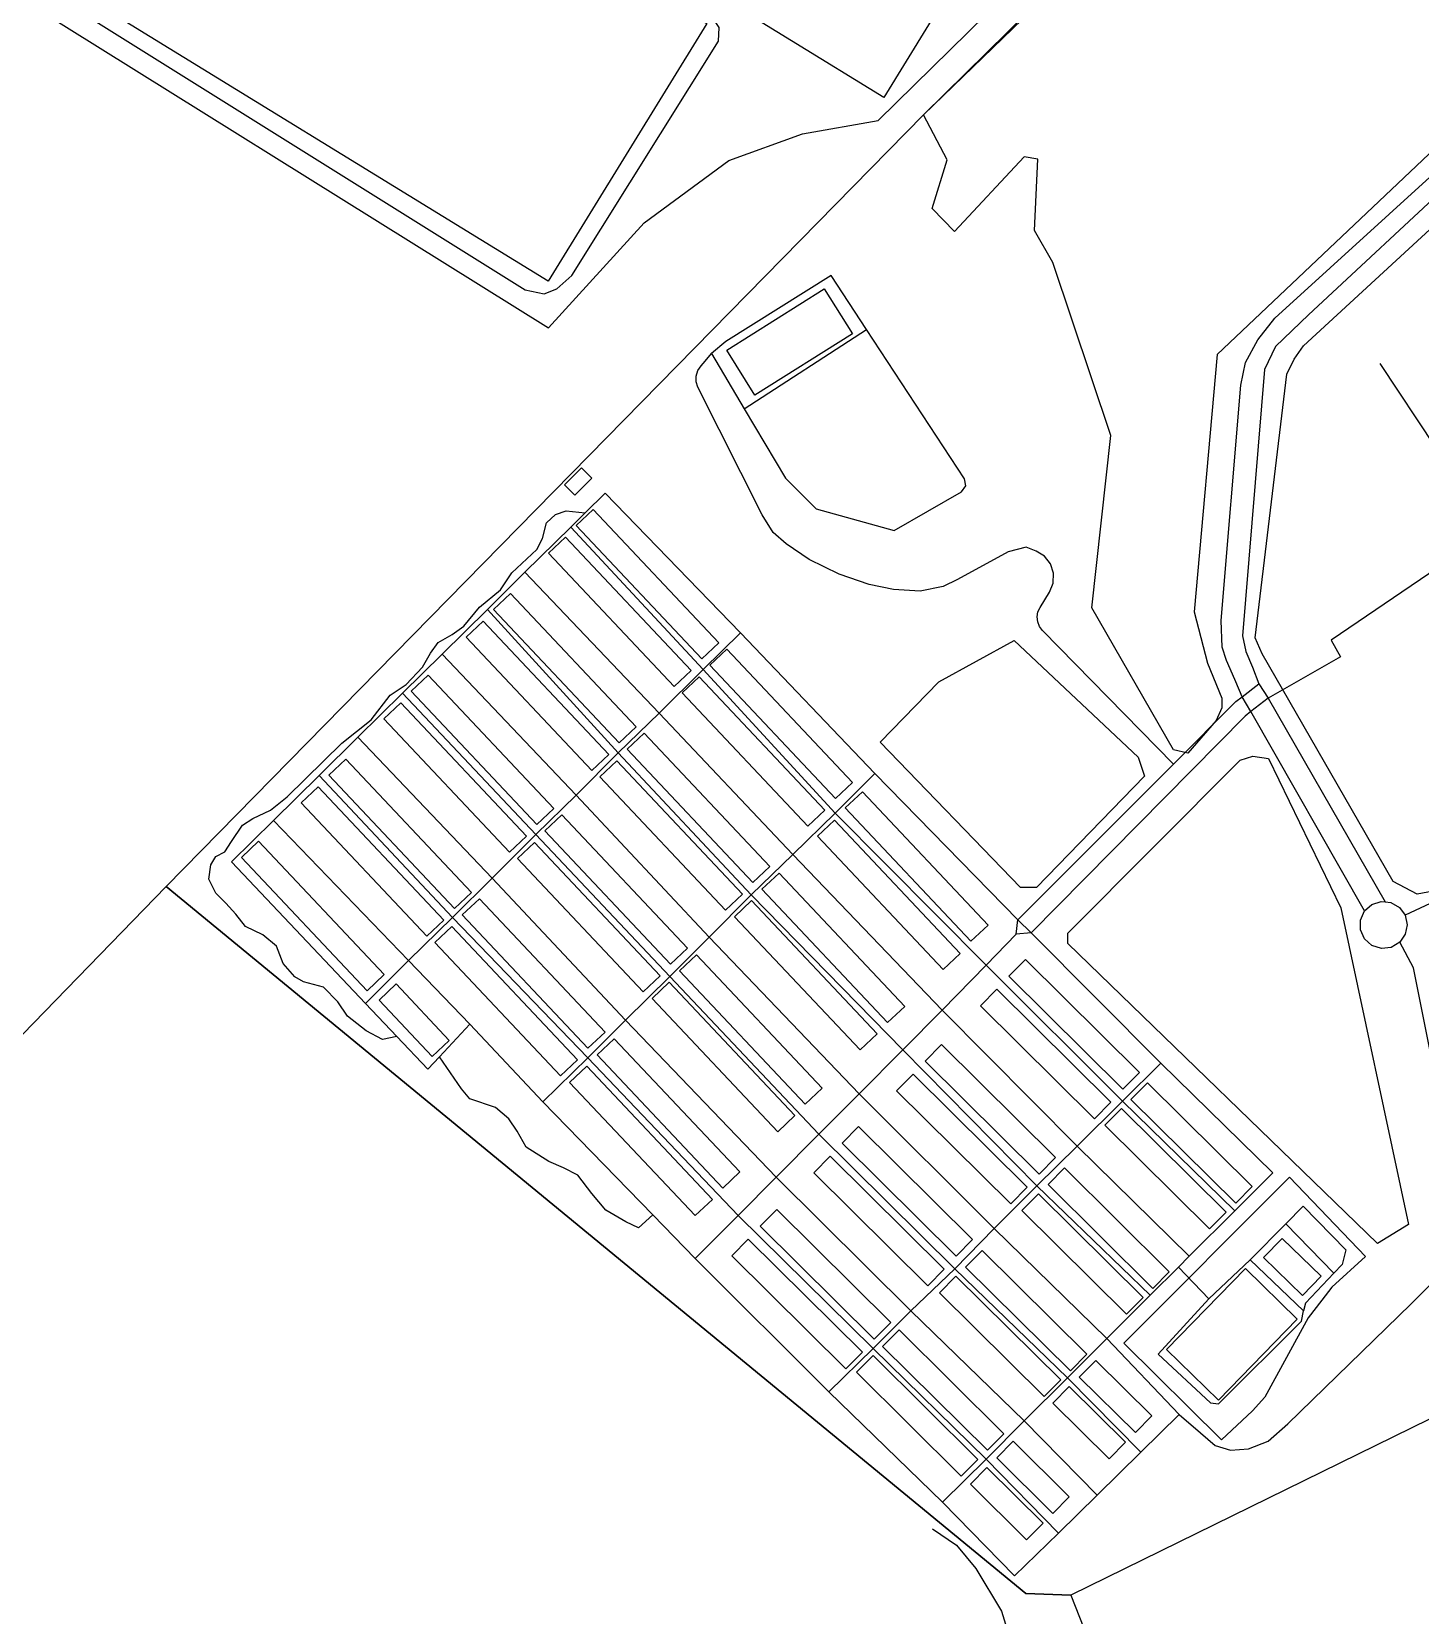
# Model space of a CAD drawing. Header units: metres. Extents: x 11276530 to 11306586, y 355867 to 367650.
# Drawn here: x 11292273 to 11293017, y 359493 to 360342 of the extents above; entities that cross this region are included whole.
import ezdxf

# ---------------------------------------------------------------- set-up
doc = ezdxf.new("R2010")
doc.units = ezdxf.units.M
for name, color, linetype in [('BUILDING', 8, 'Continuous'), ('HIGHWAY_FOOTWAY', 6, 'Continuous'), ('HIGHWAY_RESIDENTIAL', 7, 'Continuous'), ('HIGHWAY_SERVICE', 8, 'Continuous'), ('LANDUSE', 2, 'Continuous'), ('OSM_OTHER', 7, 'Continuous')]:
    doc.layers.add(name, color=color, linetype=linetype)

msp = doc.modelspace()

# ---------------------------------------------------------------- linework, layer by layer
at = {"layer": 'BUILDING'}
for points in [[(11292498.39, 360707.25), (11292845.01, 360494.47), (11292729.67, 360306.6), (11292383.06, 360519.41), (11292498.39, 360707.25)], [(11292290.07, 360367.64), (11292374.94, 360505.79), (11292634.63, 360346.29), (11292549.74, 360208.09), (11292290.07, 360367.64)], [(11292697.67, 360203.97), (11292712.78, 360179.9), (11292660.5, 360147.08), (11292645.39, 360171.16), (11292697.67, 360203.97)], [(11292573.1, 360102.58), (11292563.99, 360093.45), (11292558.38, 360099.02), (11292567.5, 360108.17), (11292573.1, 360102.58)], [(11292564.61, 360077.14), (11292573.75, 360085.75), (11292641.12, 360014.31), (11292631.98, 360005.69), (11292564.61, 360077.14)], [(11292549.89, 360062.35), (11292559.03, 360070.97), (11292626.4, 359999.53), (11292617.26, 359990.91), (11292549.89, 360062.35)], [(11292520.38, 360032.12), (11292529.52, 360040.74), (11292596.89, 359969.3), (11292587.75, 359960.68), (11292520.38, 360032.12)], [(11292505.66, 360017.35), (11292514.8, 360025.97), (11292582.17, 359954.52), (11292573.03, 359945.9), (11292505.66, 360017.35)], [(11292636.26, 360002.29), (11292645.4, 360010.91), (11292712.77, 359939.46), (11292703.63, 359930.84), (11292636.26, 360002.29)], [(11292476.2, 359988.34), (11292485.34, 359996.97), (11292552.71, 359925.52), (11292543.57, 359916.9), (11292476.2, 359988.34)], [(11292621.54, 359987.5), (11292630.68, 359996.12), (11292698.05, 359924.69), (11292688.91, 359916.07), (11292621.54, 359987.5)], [(11292461.49, 359973.57), (11292470.63, 359982.18), (11292538, 359910.74), (11292528.86, 359902.12), (11292461.49, 359973.57)], [(11292592.02, 359957.28), (11292601.16, 359965.9), (11292668.53, 359894.45), (11292659.39, 359885.83), (11292592.02, 359957.28)], [(11292431.98, 359943.34), (11292441.12, 359951.96), (11292508.49, 359880.51), (11292499.35, 359871.89), (11292431.98, 359943.34)], [(11292577.3, 359942.49), (11292586.44, 359951.11), (11292653.81, 359879.67), (11292644.68, 359871.06), (11292577.3, 359942.49)], [(11292417.25, 359928.55), (11292426.39, 359937.17), (11292493.76, 359865.73), (11292484.62, 359857.11), (11292417.25, 359928.55)], [(11292708.96, 359925.85), (11292718.1, 359934.46), (11292785.47, 359863.02), (11292776.33, 359854.4), (11292708.96, 359925.85)], [(11292547.86, 359913.49), (11292557, 359922.11), (11292624.37, 359850.67), (11292615.23, 359842.06), (11292547.86, 359913.49)], [(11292694.1, 359910.63), (11292703.24, 359919.24), (11292770.61, 359847.8), (11292761.47, 359839.18), (11292694.1, 359910.63)], [(11292385.22, 359899.33), (11292394.36, 359907.95), (11292461.73, 359836.5), (11292452.59, 359827.88), (11292385.22, 359899.33)], [(11292533.13, 359898.72), (11292542.27, 359907.34), (11292609.64, 359835.89), (11292600.5, 359827.27), (11292533.13, 359898.72)], [(11292664.28, 359882.33), (11292673.42, 359890.95), (11292740.79, 359819.5), (11292731.65, 359810.88), (11292664.28, 359882.33)], [(11292503.62, 359868.48), (11292512.76, 359877.1), (11292580.13, 359805.66), (11292570.99, 359797.04), (11292503.62, 359868.48)], [(11292649.56, 359867.55), (11292658.7, 359876.17), (11292726.07, 359804.73), (11292716.93, 359796.11), (11292649.56, 359867.55)], [(11292488.91, 359853.71), (11292498.05, 359862.33), (11292565.42, 359790.88), (11292556.28, 359782.26), (11292488.91, 359853.71)], [(11292620.11, 359838.55), (11292629.26, 359847.17), (11292696.63, 359775.73), (11292687.49, 359767.11), (11292620.11, 359838.55)], [(11292796.64, 359835.71), (11292805.48, 359844.64), (11292866.61, 359784.09), (11292857.77, 359775.16), (11292796.64, 359835.71)], [(11292458.97, 359822.89), (11292468.11, 359831.51), (11292496.65, 359801.25), (11292487.51, 359792.63), (11292458.97, 359822.89)], [(11292605.39, 359823.77), (11292614.53, 359832.39), (11292681.9, 359760.94), (11292672.76, 359752.32), (11292605.39, 359823.77)], [(11292781.42, 359819.83), (11292790.26, 359828.75), (11292851.4, 359768.2), (11292842.56, 359759.28), (11292781.42, 359819.83)], [(11292575.88, 359793.54), (11292585.02, 359802.16), (11292652.39, 359730.72), (11292643.25, 359722.1), (11292575.88, 359793.54)], [(11292751.71, 359790.15), (11292760.55, 359799.07), (11292821.68, 359738.52), (11292812.85, 359729.6), (11292751.71, 359790.15)], [(11292561.15, 359778.76), (11292570.3, 359787.38), (11292637.67, 359715.93), (11292628.53, 359707.31), (11292561.15, 359778.76)], [(11292736.49, 359774.28), (11292745.33, 359783.2), (11292806.47, 359722.64), (11292797.63, 359713.71), (11292736.49, 359774.28)], [(11292862.12, 359769.63), (11292870.95, 359778.56), (11292927.12, 359722.93), (11292918.28, 359714.01), (11292862.12, 359769.63)], [(11292848.13, 359755.82), (11292856.97, 359764.74), (11292913.12, 359709.13), (11292904.28, 359700.2), (11292848.13, 359755.82)], [(11292707.21, 359746.11), (11292716.05, 359755.03), (11292777.2, 359694.48), (11292768.36, 359685.56), (11292707.21, 359746.11)], [(11292692.01, 359730.24), (11292700.85, 359739.16), (11292761.98, 359678.6), (11292753.15, 359669.67), (11292692.01, 359730.24)], [(11292817.63, 359723.95), (11292826.47, 359732.87), (11292882.62, 359677.25), (11292873.78, 359668.32), (11292817.63, 359723.95)], [(11292803.64, 359710.14), (11292812.48, 359719.06), (11292868.64, 359663.45), (11292859.8, 359654.52), (11292803.64, 359710.14)], [(11292663.32, 359701.63), (11292672.17, 359710.55), (11292733.31, 359649.99), (11292724.47, 359641.07), (11292663.32, 359701.63)], [(11292648.12, 359685.75), (11292656.95, 359694.67), (11292718.09, 359634.11), (11292709.25, 359625.18), (11292648.12, 359685.75)], [(11292773.44, 359679.75), (11292782.28, 359688.68), (11292838.44, 359633.06), (11292829.6, 359624.14), (11292773.44, 359679.75)], [(11292759.46, 359665.95), (11292768.3, 359674.88), (11292824.45, 359619.25), (11292815.61, 359610.33), (11292759.46, 359665.95)], [(11292728.98, 359637.17), (11292737.82, 359646.1), (11292793.97, 359590.47), (11292785.13, 359581.56), (11292728.98, 359637.17)], [(11292714.98, 359623.37), (11292723.82, 359632.3), (11292779.98, 359576.67), (11292771.15, 359567.75), (11292714.98, 359623.37)], [(11292834.41, 359620.84), (11292843.25, 359629.77), (11292873.36, 359599.94), (11292864.52, 359591.02), (11292834.41, 359620.84)], [(11292820.23, 359606.81), (11292829.06, 359615.73), (11292859.18, 359585.91), (11292850.34, 359576.98), (11292820.23, 359606.81)], [(11292790.11, 359577.49), (11292798.95, 359586.41), (11292829.05, 359556.59), (11292820.22, 359547.66), (11292790.11, 359577.49)], [(11292776.04, 359563.36), (11292784.88, 359572.29), (11292814.98, 359542.46), (11292806.14, 359533.54), (11292776.04, 359563.36)]]:
    msp.add_lwpolyline(points, close=True, dxfattribs=at)
at = {"layer": 'HIGHWAY_FOOTWAY'}
for points in [[(11292468.48, 359803.28), (11292460.8, 359801.64), (11292452.14, 359806.41), (11292441.98, 359814.17), (11292436.91, 359821.94), (11292429.15, 359829.7), (11292418.4, 359832.69), (11292413.92, 359835.38), (11292407.65, 359842.54), (11292404.07, 359851.79), (11292396.6, 359857.77), (11292387.35, 359862.25), (11292382.27, 359868.81), (11292376.9, 359874.79), (11292371.52, 359880.17), (11292367.65, 359887.62), (11292368.84, 359895.38), (11292371.52, 359899.87), (11292376.31, 359902.25), (11292379.88, 359907.93), (11292385.86, 359916.59), (11292391.23, 359920.17), (11292400.79, 359924.65), (11292409.75, 359931.81), (11292439, 359960.48), (11292454.83, 359973.1), (11292464.98, 359986.23), (11292473.49, 359991.97), (11292482.29, 360001.31), (11292486.48, 360008.7), (11292490.65, 360014.52), (11292498.2, 360018.86), (11292504.47, 360023.33), (11292512.75, 360033.41), (11292524.11, 360042.66), (11292530.22, 360051.85), (11292543.59, 360064.38), (11292546.57, 360070.28), (11292548.81, 360078.56), (11292553.58, 360083.12), (11292559.34, 360085.14), (11292569.53, 360083.96)], [(11292605.75, 359707.7), (11292598.14, 359700.71), (11292591.28, 359704), (11292580.53, 359710.27), (11292573.06, 359719.22), (11292565.61, 359729.08), (11292557.84, 359732.96), (11292550.08, 359736.25), (11292537.83, 359744.01), (11292533.06, 359752.67), (11292528.58, 359759.24), (11292521.41, 359765.2), (11292507.67, 359769.98), (11292503.2, 359775.36), (11292491.37, 359792.46)], [(11292925.99, 359683.7), (11292945.05, 359702.85), (11292954.51, 359712.35), (11292977.34, 359689.07), (11292975.41, 359681.15), (11292970.91, 359676.42), (11292955.7, 359660.41), (11292954.66, 359656.37)], [(11292970.91, 359676.42), (11292945.05, 359702.85)], [(11292887.54, 359679.75), (11292903.89, 359662.79), (11292876.72, 359633.08), (11292904.8, 359606.95), (11292908.97, 359606.51), (11292953.46, 359650.85), (11292954.66, 359656.37), (11292925.99, 359683.7), (11292903.89, 359662.79)]]:
    msp.add_lwpolyline(points, dxfattribs=at)
at = {"layer": 'HIGHWAY_RESIDENTIAL'}
for points in [[(11292801.45, 359865.79), (11292724.79, 359944.34), (11292652.76, 360019.65), (11292580.23, 360094.54)], [(11292760.87, 359817.49), (11292680.78, 359900.8), (11292609.24, 359976.68), (11292537.23, 360052.14)], [(11292492.78, 360008.28), (11292564.65, 359932.65), (11292636.05, 359856.57), (11292716.33, 359772.69)], [(11292801.45, 359865.79), (11292884.85, 359949.3), (11292918.38, 359982.86), (11292921.68, 359985.45), (11292930.62, 359992.41)], [(11292935.71, 359984.69), (11292926.36, 359977.45), (11292923.26, 359975.04), (11292808.65, 359858.86), (11292800.51, 359858.23)], [(11292671.9, 359728.02), (11292591.16, 359812.17), (11292519.64, 359888.2), (11292447.67, 359963.79)], [(11292628.46, 359684.31), (11292605.75, 359707.7), (11292546.86, 359768.36), (11292507.7, 359809.91), (11292474.86, 359843.98), (11292402.41, 359919.14)], [(11292800.51, 359858.23), (11292801.45, 359865.79)], [(11292938.24, 359730.27), (11292878.12, 359788.99), (11292808.65, 359858.86), (11292801.45, 359865.79)], [(11292800.51, 359858.23), (11292784.53, 359841.55), (11292760.87, 359817.49)], [(11292716.33, 359772.69), (11292788.68, 359700.45), (11292849.14, 359641.47), (11292888.03, 359600.69), (11292899.39, 359590.88), (11292907.17, 359584.15), (11292915.54, 359581.61), (11292925.03, 359582.36), (11292935.75, 359586.41), (11292946.2, 359595.82), (11293012.13, 359659.8), (11293033.86, 359681.46), (11293040.65, 359693.7), (11293040.81, 359704.54), (11293013.62, 359840.15), (11293006.19, 359853.83)], [(11292760.87, 359817.49), (11292739.73, 359796.21), (11292716.33, 359772.69)], [(11292893.35, 359685.54), (11292833.19, 359744.52), (11292760.87, 359817.49)], [(11292716.33, 359772.69), (11292694.84, 359751.06), (11292671.9, 359728.02)], [(11292671.9, 359728.02), (11292651.57, 359707.35), (11292628.46, 359684.31)], [(11292843.9, 359557.45), (11292804.84, 359597.33), (11292744.08, 359656.31), (11292671.9, 359728.02)], [(11292799.75, 359514.19), (11292761.05, 359553.68), (11292700.2, 359612.87), (11292628.46, 359684.31)]]:
    msp.add_lwpolyline(points, dxfattribs=at)
at = {"layer": 'HIGHWAY_SERVICE'}
for points in [[(11292619.61, 360694.79), (11292611.54, 360699.77), (11292552.08, 360736.46), (11292538.64, 360741.84), (11292526.85, 360740.33), (11292516.9, 360733.36), (11292499.31, 360717.09), (11292486.31, 360702.66), (11292365.22, 360519.48), (11292284.48, 360380.15), (11292281.74, 360373.71), (11292283.2, 360366.58), (11292285.75, 360360.98), (11292537.31, 360203.51), (11292547.46, 360201.41), (11292554.33, 360204.1), (11292562.39, 360211.27), (11292640.91, 360336.82), (11292641.24, 360344.03), (11292636.73, 360350.99), (11292365.22, 360519.48)], [(11292884.85, 359949.3), (11292814.64, 360021), (11292813.06, 360023.14), (11292812.1, 360025.61), (11292811.82, 360028.26), (11292812.24, 360030.89), (11292813.36, 360033.29), (11292818.5, 360041.48), (11292820.47, 360046.34), (11292820.66, 360051.6), (11292819.01, 360056.59), (11292815.75, 360060.71), (11292811.26, 360063.47), (11292805.88, 360065.58), (11292796.28, 360063.13), (11292769.1, 360048.18), (11292761.48, 360044.51), (11292749.16, 360041.97), (11292734.78, 360042.92), (11292721.7, 360045.55), (11292705.71, 360051.19), (11292689.63, 360058.91), (11292677.21, 360067.37), (11292670.26, 360073.39), (11292664.33, 360082.89), (11292629.94, 360151.33), (11292629, 360154.24), (11292628.98, 360157.29), (11292629.88, 360160.21), (11292631.63, 360162.72), (11292633.82, 360165.35), (11292637.26, 360169.32), (11292654.76, 360139.79), (11292676.84, 360102.53), (11292693.39, 360086.18), (11292735.14, 360074.52), (11292771.17, 360095.19), (11292773.55, 360098.38), (11292772.86, 360102.28), (11292720.36, 360182.21), (11292701.29, 360211.26), (11292644.84, 360175.9), (11292637.26, 360169.32)], [(11292654.76, 360139.79), (11292720.36, 360182.21)], [(11292507.7, 359809.91), (11292491.37, 359792.46), (11292485.08, 359785.75), (11292468.48, 359803.28), (11292451.66, 359821.05), (11292379.86, 359896.89), (11292402.41, 359919.14), (11292426.92, 359943.19), (11292447.67, 359963.79), (11292471.6, 359987.4), (11292492.78, 360008.28), (11292517.05, 360032.22), (11292537.23, 360052.14), (11292561.81, 360076.32), (11292569.53, 360083.96), (11292580.23, 360094.54)], [(11292917.88, 359709.92), (11292857.63, 359768.64), (11292784.53, 359841.55), (11292703.49, 359923.11), (11292632.69, 360000.07), (11292561.81, 360076.32)], [(11292517.05, 360032.22), (11292587.18, 359955.33), (11292658.55, 359879.18), (11292739.73, 359796.21), (11292811.71, 359723.32), (11292872.47, 359664.72)], [(11292652.76, 360019.65), (11292632.69, 360000.07), (11292609.24, 359976.68), (11292587.18, 359955.33), (11292564.65, 359932.65), (11292543.05, 359911.65), (11292519.64, 359888.2), (11292498.41, 359867.18), (11292474.86, 359843.98), (11292451.66, 359821.05)], [(11292867.39, 359580.47), (11292828, 359620.41), (11292767.59, 359678.76), (11292694.84, 359751.06), (11292614.86, 359835.51), (11292543.05, 359911.65), (11292471.6, 359987.4)], [(11292823.28, 359537.11), (11292784.45, 359576.86), (11292723.86, 359636.07), (11292651.57, 359707.35), (11292570.97, 359791.93), (11292498.41, 359867.18), (11292426.92, 359943.19)], [(11292546.86, 359768.36), (11292570.97, 359791.93), (11292591.16, 359812.17), (11292614.86, 359835.51), (11292636.05, 359856.57), (11292658.55, 359879.18), (11292680.78, 359900.8), (11292703.49, 359923.11), (11292724.79, 359944.34)], [(11292700.2, 359612.87), (11292723.86, 359636.07), (11292744.08, 359656.31), (11292767.59, 359678.76), (11292788.68, 359700.45), (11292811.71, 359723.32), (11292833.19, 359744.52), (11292857.63, 359768.64), (11292878.12, 359788.99)], [(11292761.05, 359553.68), (11292784.45, 359576.86), (11292804.84, 359597.33), (11292828, 359620.41), (11292849.14, 359641.47), (11292872.47, 359664.72), (11292887.54, 359679.75), (11292893.35, 359685.54), (11292917.88, 359709.92), (11292938.24, 359730.27)], [(11292888.03, 359600.69), (11292867.39, 359580.47), (11292843.9, 359557.45), (11292823.28, 359537.11), (11292799.75, 359514.19)]]:
    msp.add_lwpolyline(points, dxfattribs=at)
at = {"layer": 'LANDUSE'}
for points in [[(11292531.86, 360760.08), (11292436.32, 360675.28), (11292235.67, 360379.09), (11292549.78, 360183.22), (11292601.14, 360239.35), (11292646.51, 360272.8), (11292685.93, 360287.13), (11292726.54, 360294.3), (11292920.02, 360484.19), (11292682.95, 360636.47), (11292707.43, 360669.91), (11292531.86, 360760.08)], [(11292976.5, 360519.56), (11292993.66, 360505.81), (11293104.74, 360368.74), (11293285.64, 360134.95), (11293424.67, 359910.78), (11293377.05, 359879.88), (11293416.18, 359791.47), (11292829.78, 359503.91), (11292805.72, 359504.89), (11292344.88, 359883.64), (11292750.89, 360297.32), (11292963.38, 360502.81), (11292976.5, 360519.56)], [(11292976.5, 360519.56), (11292993.66, 360505.81), (11293104.74, 360368.74), (11293105.26, 360355.22), (11292908.27, 360168.86), (11292895.93, 360031.01), (11292903.16, 360003.36), (11292910.82, 359984.64), (11292910.82, 359979.53), (11292907.85, 359972.72), (11292892.53, 359955.27), (11292884.87, 359956.98), (11292841.04, 360033.14), (11292851.25, 360125.46), (11292820.19, 360218.21), (11292810.41, 360235.24), (11292812.11, 360273.53), (11292804.88, 360274.81), (11292767.44, 360234.81), (11292755.53, 360247.15), (11292763.61, 360273.1), (11292750.89, 360297.32), (11292976.5, 360519.56)], [(11292954.64, 360173.54), (11293110.37, 360316.92), (11293127.39, 360313.52), (11293165.08, 360260.69), (11293154.17, 360252.34), (11293131.95, 360197.14), (11293164.85, 360184.61), (11293086.11, 360121.63), (11293186.1, 359959.95), (11293026.12, 359881.67), (11293015.49, 359879.54), (11293002.72, 359886.35), (11292932.51, 360008.45), (11292928.68, 360016.97), (11292945.71, 360158.23), (11292949.53, 360166.31), (11292954.64, 360173.54)], [(11292727.65, 359961.08), (11292759.13, 359993.41), (11292799.55, 360015.53), (11292865.93, 359952.99), (11292869.33, 359942.78), (11292811.47, 359883.21), (11292802.96, 359883.21), (11292727.65, 359961.08)], [(11292920.6, 359951.45), (11292927.42, 359953.57), (11292935.92, 359952.29), (11292974.66, 359872.37), (11293010.81, 359702.54), (11292994.21, 359692.34), (11292828.27, 359853.16), (11292828.27, 359858.69), (11292920.6, 359951.45)], [(11292947.04, 359727.88), (11292987.8, 359685.48), (11292969.88, 359668.91), (11292964.51, 359662.04), (11292957.05, 359652.49), (11292933.91, 359610.09), (11292927.34, 359602.63), (11292910.62, 359587.25), (11292858.21, 359638.91), (11292947.04, 359727.88)]]:
    msp.add_lwpolyline(points, close=True, dxfattribs=at)
at = {"layer": 'OSM_OTHER'}
for points in [[(11292987.37, 359870.61), (11292926.36, 359977.45), (11292921.68, 359985.45), (11292918.3, 359993.36), (11292915.24, 360000.34), (11292913.24, 360004.9), (11292910.93, 360012.07), (11292910.55, 360026.36), (11292920.95, 360152.45), (11292923.49, 360164.55), (11292930.05, 360176.79), (11292939.32, 360188.29), (11293030.12, 360270.96), (11293109.59, 360347.35), (11293127.85, 360364.89), (11293136.51, 360372.63)], [(11293141.62, 360366.07), (11293133.21, 360358.31), (11293114.96, 360339.16), (11293036.8, 360263.99), (11292957.31, 360190.13), (11292939.61, 360173.2), (11292933.73, 360160.85), (11292921.82, 360018.11), (11292923.6, 360009.75), (11292927.2, 360001.24), (11292930.62, 359992.41), (11292935.71, 359984.69), (11292998.45, 359875.47)], [(11293114.96, 360339.16), (11293175.3, 360263.78), (11293276.83, 360136.95), (11293288.02, 360120.53), (11293334.17, 360046.86), (11293336.4, 360041.75), (11293337.15, 360036.21), (11293336.34, 360030.69), (11293334.02, 360025.59), (11293330.39, 360021.34), (11293325.74, 360018.27), (11293246.68, 359980.45), (11293144.34, 359931.49), (11293135.06, 359927.06), (11293009.1, 359868.34)], [(11292995.57, 360164.11), (11293055.28, 360073.94), (11292969.52, 360015.82), (11292974.44, 360006.79), (11292935.71, 359984.69)], [(11292344.88, 359883.64), (11292805.72, 359504.89), (11292829.78, 359503.91), (11292848.02, 359457.59), (11292939.76, 359068.27), (11292860.11, 358831.12), (11292472.72, 358894.48), (11292297.12, 359033.87), (11291822.84, 359370.58), (11292208.41, 359743.49), (11292344.88, 359883.64)], [(11293001.47, 359875.15), (11293006, 359872.55), (11293009.1, 359868.34), (11293010.23, 359863.23), (11293009.2, 359858.1), (11293006.19, 359853.83), (11293001.63, 359851.11), (11292996.37, 359850.51), (11292991.31, 359852.1), (11292987.35, 359855.64), (11292985.19, 359860.47), (11292985.2, 359865.77), (11292987.37, 359870.61), (11292991.28, 359874.09), (11292996.26, 359875.69), (11292998.45, 359875.47), (11293001.47, 359875.15)], [(11292943.23, 359695.15), (11292933.2, 359684.89), (11292953.98, 359664.6), (11292964, 359674.86), (11292943.23, 359695.15)], [(11292923.49, 359678.92), (11292881.22, 359635.66), (11292909.01, 359608.51), (11292951.28, 359651.79), (11292923.49, 359678.92)], [(11292755.67, 359539.38), (11292768.56, 359530.65), (11292778.95, 359518.18), (11292792.67, 359495.31), (11292802.65, 359462.89), (11292813.46, 359435.04), (11292826.34, 359394.31), (11292847.12, 359337.77), (11292861.67, 359288.72), (11292887.86, 359205.58), (11292896.59, 359158.61), (11292899.08, 359141.14), (11292900.75, 359122.45), (11292904.5, 359106.24), (11292909.48, 359082.12), (11292917.37, 359057.18), (11292924.12, 359020.28)]]:
    msp.add_lwpolyline(points, dxfattribs=at)

doc.saveas('drawing.dxf')
